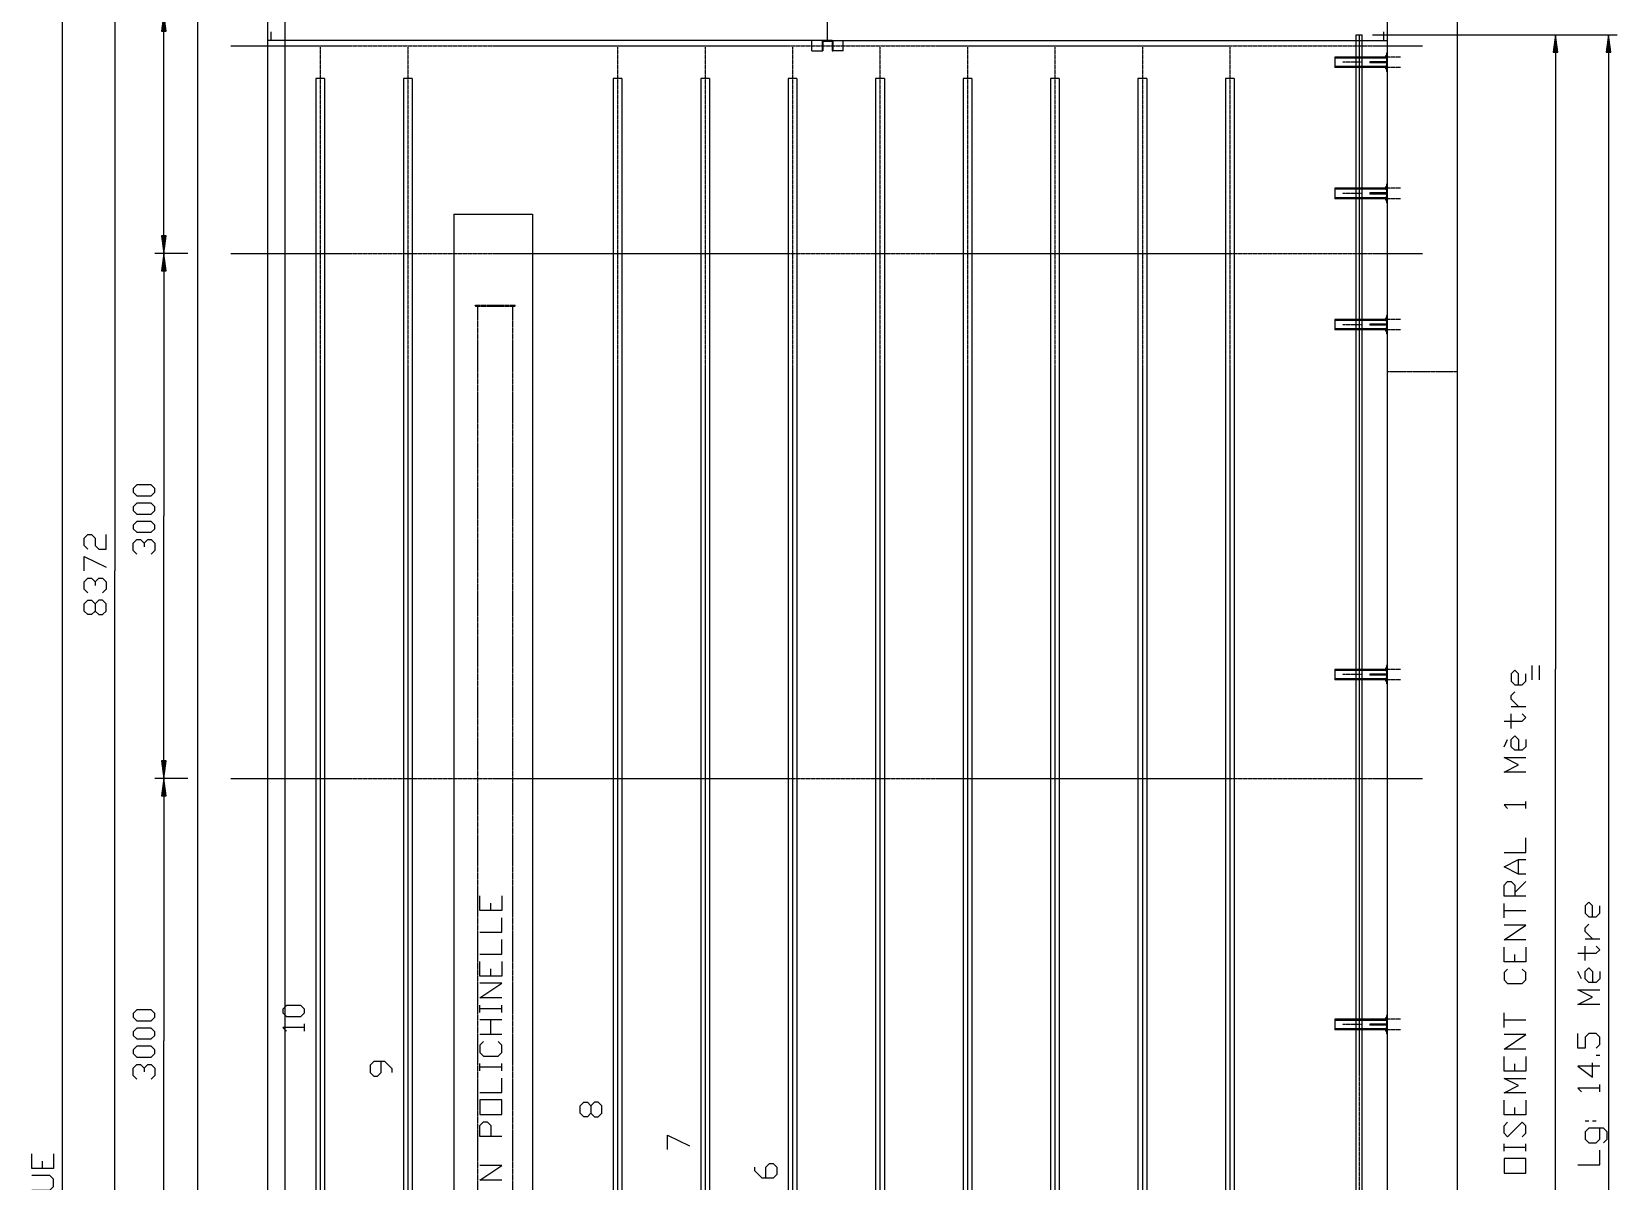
# Model space of a CAD drawing. Header units: millimetres. Extents: x 53635 to 142317, y 101101 to 147193.
# Drawn here: x 54319 to 63384, y 114424 to 120989 of the extents above; entities that cross this region are included whole.
import ezdxf

# ---------------------------------------------------------------- set-up
doc = ezdxf.new("R2010")
doc.units = ezdxf.units.MM
doc.header["$LTSCALE"] = 0.5
doc.header["$MEASUREMENT"] = 0
doc.linetypes.add('AXES2', pattern=[28.575, 19.05, -3.175, 3.175, -3.175])
doc.linetypes.add('CACHE2', pattern=[0.1875, 0.125, -0.0625])
doc.layers.get('0').update_dxf_attribs({"lineweight": 0})
for name, color, linetype, lineweight in [('-AXE', 1, 'AXES2', 0), ('-fort', 7, 'Continuous', 0), ('AXE', 1, 'AXES2', 0), ('beton', 6, 'Continuous', 0), ('betonfin', 1, 'Continuous', 0), ('CACHE', 1, 'CACHE2', 0), ('COT', 3, 'Continuous', 0), ('FORT', 7, 'Continuous', 0)]:
    doc.layers.add(name, color=color, linetype=linetype, lineweight=lineweight)
doc.styles.add('_TCW_TXTSTY_1', font='TIMES.TTF')
doc.styles.get("Standard").update_dxf_attribs({"font": 'TXT.SHX'})
doc.linetypes.add('ISOLATION', pattern='A,0.00254,-2.54,[134,ltypeshp.shx,S=2.54,R=0,X=-2.54,Y=0],-5.08,[134,ltypeshp.shx,S=2.54,R=180,X=2.54,Y=0],-2.54', length=10.16254)
doc.dimstyles.get("Standard").update_dxf_attribs({"dimscale": 10, "dimtxt": 1.5, "dimasz": 2, "dimexe": 1, "dimexo": 1, "dimgap": 1, "dimtad": 1, "dimrnd": 0.5, "dimdsep": 46, "dimtxsty": '_TCW_TXTSTY_1', "dimcen": 0.09, "dimclrd": 3, "dimclre": 3, "dimclrt": 3, "dimadec": 0, "dimazin": 0, "dimtfac": 1, "dimtdec": 3, "dimtmove": 0, "dimatfit": 0, "dimfxl": 1, "dimfrac": 2, "dimtolj": 1, "dimtzin": 0, "dimarcsym": 0})

# ---------------------------------------------------------------- blocks, each defined once
blk = doc.blocks.new('*D62')
at = {"layer": 'COT', "linetype": 'Continuous'}
for points in [[(55074, 119721.6), (55061, 119621.6), (55087, 119621.6)], [(55074, 116721.6), (55087, 116821.6), (55061, 116821.6)]]:
    blk.add_hatch(color=3, dxfattribs=at).paths.add_polyline_path(points)
at = {"linetype": 'ByBlock', "flags": 128}
for points in [[(55024, 118357), (55024, 118377.8), (55003.1, 118398.7), (54919.8, 118398.7), (54899, 118377.8), (54899, 118357), (54919.8, 118336.2), (55003.1, 118336.2), (55024, 118357)], [(55024, 118252.8), (55024, 118273.7), (55003.1, 118294.5), (54919.8, 118294.5), (54899, 118273.7), (54899, 118252.8), (54919.8, 118232), (55003.1, 118232), (55024, 118252.8)], [(55024, 118148.7), (55024, 118169.5), (55003.1, 118190.3), (54919.8, 118190.3), (54899, 118169.5), (54899, 118148.7), (54919.8, 118127.8), (55003.1, 118127.8), (55024, 118148.7)], [(54919.8, 118002.8), (54899, 118023.7), (54899, 118065.3), (54919.8, 118086.2), (54940.6, 118086.2), (54961.5, 118065.3), (54961.5, 118044.5)]]:
    blk.add_lwpolyline(points, dxfattribs=at)
at = {"linetype": 'ByBlock'}
blk.add_lwpolyline([(54961.5, 118065.3), (54982.3, 118086.2), (55003.1, 118086.2), (55024, 118065.3), (55024, 118023.7), (55003.1, 118002.8)], dxfattribs=at)
at = {"layer": 'COT', "color": 3, "linetype": 'Continuous'}
for p, q in [((55212.6, 119721.6), (55024, 119721.6)), ((55212.6, 116721.6), (55024, 116721.6))]:
    blk.add_line(p, q, dxfattribs=at)
at = {"layer": 'COT', "color": 3, "linetype": 'Continuous', "flags": 128}
for points in [[(55074, 119721.6), (55061, 119621.6), (55087, 119621.6)], [(55074, 116721.6), (55087, 116821.6), (55061, 116821.6)]]:
    blk.add_lwpolyline(points, close=True, dxfattribs=at)
for points in [[(55074, 119621.6), (55074, 119621.6), (55074, 119621.6), (55074, 118221.6)], [(55074, 116821.6), (55074, 116821.6), (55074, 116821.6), (55074, 118221.6)]]:
    blk.add_lwpolyline(points, dxfattribs=at)
blk = doc.blocks.new('*D63')
at = {"layer": 'COT', "linetype": 'Continuous'}
for points in [[(54794, 122093), (54781, 121993), (54807, 121993)], [(54794, 113721.6), (54807, 113821.6), (54781, 113821.6)]]:
    blk.add_hatch(color=3, dxfattribs=at).paths.add_polyline_path(points)
at = {"linetype": 'ByBlock', "flags": 128}
for points in [[(54639.8, 118032.3), (54619, 118053.1), (54619, 118094.8), (54639.8, 118115.6), (54660.6, 118115.6), (54681.5, 118094.8), (54681.5, 118053.1), (54702.3, 118032.3), (54744, 118032.3), (54744, 118115.6)], [(54619, 117907.3), (54619, 117990.6), (54744, 117928.1)], [(54639.8, 117782.3), (54619, 117803.1), (54619, 117844.8), (54639.8, 117865.6), (54660.6, 117865.6), (54681.5, 117844.8), (54681.5, 117824)], [(54744, 117678.1), (54744, 117719.8), (54723.1, 117740.6), (54702.3, 117740.6), (54681.5, 117719.8), (54681.5, 117678.1), (54660.6, 117657.3), (54639.8, 117657.3), (54619, 117678.1), (54619, 117719.8), (54639.8, 117740.6), (54660.6, 117740.6), (54681.5, 117719.8)]]:
    blk.add_lwpolyline(points, dxfattribs=at)
at = {"linetype": 'ByBlock'}
for points in [[(54681.5, 117844.8), (54702.3, 117865.6), (54723.1, 117865.6), (54744, 117844.8), (54744, 117803.1), (54723.1, 117782.3)], [(54681.5, 117678.1), (54702.3, 117657.3), (54723.1, 117657.3), (54744, 117678.1)]]:
    blk.add_lwpolyline(points, dxfattribs=at)
at = {"layer": 'COT', "color": 3, "linetype": 'Continuous'}
for p, q in [((54821.7, 122093), (54744, 122093)), ((55162.6, 113721.6), (54744, 113721.6))]:
    blk.add_line(p, q, dxfattribs=at)
at = {"layer": 'COT', "color": 3, "linetype": 'Continuous', "flags": 128}
for points in [[(54794, 122093), (54781, 121993), (54807, 121993)], [(54794, 113721.6), (54807, 113821.6), (54781, 113821.6)]]:
    blk.add_lwpolyline(points, close=True, dxfattribs=at)
for points in [[(54794, 121993), (54794, 121993), (54794, 121993), (54794, 117907.3)], [(54794, 113821.6), (54794, 113821.6), (54794, 113821.6), (54794, 117907.3)]]:
    blk.add_lwpolyline(points, dxfattribs=at)
blk = doc.blocks.new('*D64')
at = {"layer": 'COT', "linetype": 'Continuous'}
for points in [[(54494.2, 122093), (54481.2, 121993), (54507.2, 121993)], [(54494.2, 105350.2), (54507.2, 105450.2), (54481.2, 105450.2)]]:
    blk.add_hatch(color=3, dxfattribs=at).paths.add_polyline_path(points)
at = {"linetype": 'ByBlock', "flags": 128}
for points in [[(54444.2, 114575.8), (54444.2, 114492.4), (54319.2, 114492.4), (54319.2, 114575.8)], [(54319.2, 114367.4), (54423.4, 114367.4), (54444.2, 114388.3), (54444.2, 114429.9), (54423.4, 114450.8), (54319.2, 114450.8)], [(54444.2, 114263.3), (54444.2, 114284.1), (54402.6, 114325.8), (54340.1, 114325.8), (54319.2, 114304.9), (54319.2, 114263.3), (54340.1, 114242.4), (54423.4, 114242.4), (54444.2, 114263.3)], [(54444.2, 114159.1), (54444.2, 114200.8)], [(54444.2, 114034.1), (54319.2, 114034.1), (54319.2, 114096.6), (54340.1, 114117.4), (54360.9, 114117.4), (54381.7, 114096.6), (54381.7, 114034.1)], [(54444.2, 113909.1), (54444.2, 113992.4), (54319.2, 113992.4), (54319.2, 113909.1), (54444.2, 113909.1)], [(54444.2, 113867.4), (54444.2, 113784.1), (54319.2, 113784.1), (54319.2, 113867.4)], [(54444.2, 113659.1), (54319.2, 113659.1)], [(54444.2, 113575.8), (54319.2, 113575.8)], [(54340.1, 113284.1), (54319.2, 113304.9), (54319.2, 113346.6), (54340.1, 113367.4), (54360.9, 113367.4), (54381.7, 113346.6), (54381.7, 113304.9), (54402.6, 113284.1), (54444.2, 113284.1), (54444.2, 113367.4)], [(54444.2, 113221.6), (54319.2, 113221.6), (54402.6, 113159.1), (54402.6, 113242.4)], [(54319.2, 113034.1), (54319.2, 113117.4), (54444.2, 113054.9)], [(54381.7, 112909.1), (54381.7, 112971.6), (54402.6, 112992.4), (54423.4, 112992.4), (54444.2, 112971.6), (54444.2, 112929.9), (54423.4, 112909.1), (54360.9, 112909.1), (54319.2, 112950.8), (54319.2, 112971.6)], [(54444.2, 112825.8), (54444.2, 112867.4)]]:
    blk.add_lwpolyline(points, dxfattribs=at)
at = {"linetype": 'ByBlock'}
for points in [[(54381.7, 114492.4), (54381.7, 114534.1)], [(54402.6, 114284.1), (54444.2, 114325.8)], [(54319.2, 114159.1), (54319.2, 114200.8)], [(54444.2, 114179.9), (54319.2, 114179.9)], [(54381.7, 114054.9), (54444.2, 114117.4)], [(54381.7, 113784.1), (54381.7, 113825.8)], [(54444.2, 113742.4), (54319.2, 113742.4)], [(54381.7, 113659.1), (54381.7, 113742.4)], [(54319.2, 113534.1), (54319.2, 113617.4)], [(54444.2, 112846.6), (54319.2, 112846.6), (54340.1, 112825.8)]]:
    blk.add_lwpolyline(points, dxfattribs=at)
at = {"layer": 'COT', "color": 3, "linetype": 'Continuous'}
for p, q in [((54839.1, 122093), (54444.2, 122093)), ((54886, 105350.2), (54444.2, 105350.2))]:
    blk.add_line(p, q, dxfattribs=at)
at = {"layer": 'COT', "color": 3, "linetype": 'Continuous', "flags": 128}
for points in [[(54494.2, 122093), (54481.2, 121993), (54507.2, 121993)], [(54494.2, 105350.2), (54507.2, 105450.2), (54481.2, 105450.2)]]:
    blk.add_lwpolyline(points, close=True, dxfattribs=at)
for points in [[(54494.2, 121993), (54494.2, 121993), (54494.2, 121993), (54494.2, 105450.2)], [(54494.2, 105450.2), (54494.2, 105450.2), (54494.2, 105450.2), (54494.2, 105450.2)]]:
    blk.add_lwpolyline(points, dxfattribs=at)
blk = doc.blocks.new('*D67')
at = {"layer": 'COT', "linetype": 'Continuous'}
for points in [[(55074, 116721.6), (55061, 116621.6), (55087, 116621.6)], [(55074, 113721.6), (55087, 113821.6), (55061, 113821.6)]]:
    blk.add_hatch(color=3, dxfattribs=at).paths.add_polyline_path(points)
at = {"linetype": 'ByBlock', "flags": 128}
for points in [[(55024, 115357), (55024, 115377.8), (55003.1, 115398.7), (54919.8, 115398.7), (54899, 115377.8), (54899, 115357), (54919.8, 115336.2), (55003.1, 115336.2), (55024, 115357)], [(55024, 115252.8), (55024, 115273.7), (55003.1, 115294.5), (54919.8, 115294.5), (54899, 115273.7), (54899, 115252.8), (54919.8, 115232), (55003.1, 115232), (55024, 115252.8)], [(55024, 115148.7), (55024, 115169.5), (55003.1, 115190.3), (54919.8, 115190.3), (54899, 115169.5), (54899, 115148.7), (54919.8, 115127.8), (55003.1, 115127.8), (55024, 115148.7)], [(54919.8, 115002.8), (54899, 115023.7), (54899, 115065.3), (54919.8, 115086.2), (54940.6, 115086.2), (54961.5, 115065.3), (54961.5, 115044.5)]]:
    blk.add_lwpolyline(points, dxfattribs=at)
at = {"linetype": 'ByBlock'}
blk.add_lwpolyline([(54961.5, 115065.3), (54982.3, 115086.2), (55003.1, 115086.2), (55024, 115065.3), (55024, 115023.7), (55003.1, 115002.8)], dxfattribs=at)
at = {"layer": 'COT', "color": 3, "linetype": 'Continuous'}
for p, q in [((55212.6, 116721.6), (55024, 116721.6)), ((55212.6, 113721.6), (55024, 113721.6))]:
    blk.add_line(p, q, dxfattribs=at)
at = {"layer": 'COT', "color": 3, "linetype": 'Continuous', "flags": 128}
for points in [[(55074, 116721.6), (55061, 116621.6), (55087, 116621.6)], [(55074, 113721.6), (55087, 113821.6), (55061, 113821.6)]]:
    blk.add_lwpolyline(points, close=True, dxfattribs=at)
for points in [[(55074, 116621.6), (55074, 116621.6), (55074, 116621.6), (55074, 115221.6)], [(55074, 113821.6), (55074, 113821.6), (55074, 113821.6), (55074, 115221.6)]]:
    blk.add_lwpolyline(points, dxfattribs=at)
blk = doc.blocks.new('*D69')
at = {"layer": 'COT', "linetype": 'Continuous'}
for points in [[(55074, 121093), (55061, 120993), (55087, 120993)], [(55074, 119721.6), (55087, 119821.6), (55061, 119821.6)]]:
    blk.add_hatch(color=3, dxfattribs=at).paths.add_polyline_path(points)
at = {"linetype": 'ByBlock', "flags": 128}
for points in [[(55024, 122976.4), (54899, 122976.4), (54899, 123038.9), (54919.8, 123059.7), (54940.6, 123059.7), (54961.5, 123038.9), (54961.5, 122976.4)], [(55024, 122934.7), (55024, 122851.4), (54899, 122851.4), (54899, 122934.7)], [(55024, 122726.4), (54899, 122726.4), (54982.3, 122768), (54899, 122809.7), (55024, 122809.7)], [(55024, 122601.4), (54899, 122601.4), (54899, 122663.9), (54919.8, 122684.7), (54940.6, 122684.7), (54961.5, 122663.9), (54961.5, 122601.4)], [(55024, 122518), (55024, 122559.7)], [(55024, 122393), (54899, 122393), (54899, 122476.4)], [(55024, 122268), (54899, 122268), (55024, 122351.4), (54899, 122351.4)], [(55024, 122143), (55024, 122226.4), (54899, 122226.4), (54899, 122143), (55024, 122143)], [(54919.8, 122101.4), (54899, 122080.5), (54899, 122038.9), (54919.8, 122018), (55003.1, 122018), (55024, 122038.9), (55024, 122080.5), (55003.1, 122101.4)], [(55024, 121768), (54982.3, 121768), (54899, 121809.7), (54982.3, 121851.4), (55024, 121851.4)], [(55024, 121559.7), (55024, 121580.5), (55003.1, 121601.4), (54919.8, 121601.4), (54899, 121580.5), (54899, 121559.7), (54919.8, 121538.9), (55003.1, 121538.9), (55024, 121559.7)], [(54899, 121413.9), (54899, 121497.2), (55024, 121434.7)], [(54919.8, 121288.9), (54899, 121309.7), (54899, 121351.4), (54919.8, 121372.2), (54940.6, 121372.2), (54961.5, 121351.4), (54961.5, 121330.5)], [(55024, 121205.5), (55024, 121247.2)]]:
    blk.add_lwpolyline(points, dxfattribs=at)
at = {"linetype": 'ByBlock'}
for points in [[(54961.5, 122997.2), (55024, 123059.7)], [(54961.5, 122851.4), (54961.5, 122893)], [(54961.5, 122622.2), (55024, 122684.7)], [(54899, 122518), (54899, 122559.7)], [(55024, 122538.9), (54899, 122538.9)], [(54961.5, 122393), (54961.5, 122434.7)], [(54982.3, 121768), (54982.3, 121851.4)], [(54961.5, 121351.4), (54982.3, 121372.2), (55003.1, 121372.2), (55024, 121351.4), (55024, 121309.7), (55003.1, 121288.9)], [(55024, 121226.4), (54899, 121226.4), (54919.8, 121205.5)]]:
    blk.add_lwpolyline(points, dxfattribs=at)
at = {"layer": 'COT', "color": 3, "linetype": 'Continuous'}
for p, q in [((55162.6, 121093), (55024, 121093)), ((55162.6, 119721.6), (55024, 119721.6))]:
    blk.add_line(p, q, dxfattribs=at)
at = {"layer": 'COT', "color": 3, "linetype": 'Continuous', "flags": 128}
for points in [[(55074, 123101.4), (55074, 121205.5), (55074, 121093), (55074, 121043)], [(55074, 119821.6), (55074, 120993), (55074, 120993), (55074, 121043)]]:
    blk.add_lwpolyline(points, dxfattribs=at)
for points in [[(55074, 121093), (55061, 120993), (55087, 120993)], [(55074, 119721.6), (55087, 119821.6), (55061, 119821.6)]]:
    blk.add_lwpolyline(points, close=True, dxfattribs=at)
blk = doc.blocks.new('*D71')
at = {"layer": 'COT', "linetype": 'Continuous', "ltscale": 2}
for points in [[(63334.3, 120971.6), (63321.3, 120871.6), (63347.3, 120871.6)], [(63334.3, 106471.6), (63347.3, 106571.6), (63321.3, 106571.6)]]:
    blk.add_hatch(color=3, dxfattribs=at).paths.add_polyline_path(points)
at = {"linetype": 'ByBlock', "flags": 128}
for points in [[(63242.6, 115929.9), (63242.6, 115992.4), (63221.8, 116013.2), (63200.9, 115992.4), (63200.9, 115950.7), (63221.8, 115929.9), (63263.4, 115929.9), (63284.3, 115950.7), (63284.3, 115992.4)], [(63159.3, 115721.6), (63263.4, 115721.6), (63284.3, 115742.4), (63263.4, 115763.2)], [(63200.9, 115804.9), (63284.3, 115804.9)], [(63284.3, 115617.4), (63284.3, 115575.7), (63263.4, 115554.9), (63221.8, 115554.9), (63200.9, 115575.7), (63200.9, 115617.4), (63221.8, 115638.2), (63242.6, 115617.4), (63242.6, 115554.9)], [(63284.3, 115429.9), (63159.3, 115429.9), (63242.6, 115471.6), (63159.3, 115513.2), (63284.3, 115513.2)], [(63263.4, 115179.9), (63284.3, 115200.7), (63284.3, 115242.4), (63263.4, 115263.2), (63221.8, 115263.2), (63200.9, 115242.4), (63200.9, 115179.9), (63159.3, 115179.9), (63159.3, 115263.2)], [(63284.3, 115138.2), (63263.4, 115138.2)], [(63284.3, 115075.7), (63159.3, 115075.7), (63242.6, 115013.2), (63242.6, 115096.6)], [(63284.3, 114929.9), (63284.3, 114971.6)], [(63263.4, 114763.2), (63242.6, 114763.2)], [(63305.1, 114638.2), (63325.9, 114659.1), (63325.9, 114700.7), (63305.1, 114721.6), (63221.8, 114721.6), (63200.9, 114700.7), (63200.9, 114659.1), (63221.8, 114638.2), (63263.4, 114638.2), (63284.3, 114659.1), (63284.3, 114721.6)], [(63159.3, 114513.2), (63284.3, 114513.2), (63284.3, 114596.6)], [(63200.9, 114304.9), (63159.3, 114325.7)], [(63263.4, 114179.9), (63284.3, 114200.7), (63284.3, 114242.4), (63263.4, 114263.2), (63221.8, 114263.2), (63200.9, 114242.4), (63200.9, 114179.9), (63159.3, 114179.9), (63159.3, 114263.2)], [(63284.3, 114075.7), (63284.3, 114096.6), (63242.6, 114138.2), (63180.1, 114138.2), (63159.3, 114117.4), (63159.3, 114075.7), (63180.1, 114054.9), (63200.9, 114054.9), (63221.8, 114075.7), (63221.8, 114138.2)], [(63284.3, 113804.9), (63159.3, 113804.9), (63159.3, 113888.2)], [(63284.3, 113679.9), (63159.3, 113679.9), (63159.3, 113742.4), (63180.1, 113763.2), (63200.9, 113763.2), (63221.8, 113742.4), (63221.8, 113679.9)], [(63284.3, 113554.9), (63159.3, 113554.9), (63242.6, 113596.6), (63159.3, 113638.2), (63284.3, 113638.2)], [(63159.3, 113429.9), (63263.4, 113429.9), (63284.3, 113450.7), (63284.3, 113492.4), (63263.4, 113513.2), (63159.3, 113513.2)], [(63284.3, 113304.9), (63159.3, 113304.9), (63159.3, 113367.4), (63180.1, 113388.2), (63200.9, 113388.2), (63221.8, 113367.4), (63221.8, 113304.9)], [(63284.3, 113221.6), (63159.3, 113221.6)], [(63200.9, 113096.6), (63159.3, 113117.4)], [(63284.3, 112929.9), (63284.3, 112846.6), (63159.3, 112846.6), (63159.3, 112929.9)], [(63284.3, 112721.6), (63159.3, 112721.6), (63159.3, 112784.1), (63180.1, 112804.9), (63200.9, 112804.9), (63221.8, 112784.1), (63221.8, 112721.6)], [(63159.3, 112596.6), (63221.8, 112638.2), (63284.3, 112638.2)], [(63284.3, 112513.2), (63159.3, 112513.2)], [(63284.3, 112304.9), (63284.3, 112221.6), (63159.3, 112221.6), (63159.3, 112304.9)], [(63180.1, 112179.9), (63159.3, 112159.1), (63159.3, 112117.4), (63180.1, 112096.6), (63263.4, 112096.6), (63284.3, 112117.4), (63284.3, 112159.1), (63263.4, 112179.9)], [(63284.3, 111971.6), (63159.3, 111971.6), (63284.3, 112054.9), (63159.3, 112054.9)], [(63284.3, 111929.9), (63284.3, 111846.6), (63159.3, 111846.6), (63159.3, 111929.9)], [(63284.3, 111763.2), (63284.3, 111804.9)], [(63284.3, 111679.9), (63159.3, 111679.9)], [(63284.3, 111513.2), (63242.6, 111513.2), (63159.3, 111554.9), (63242.6, 111596.6), (63284.3, 111596.6)], [(63284.3, 111388.2), (63159.3, 111388.2), (63159.3, 111450.7), (63180.1, 111471.6), (63200.9, 111471.6), (63221.8, 111450.7), (63221.8, 111388.2)]]:
    blk.add_lwpolyline(points, dxfattribs=at)
at = {"linetype": 'ByBlock'}
for points in [[(63242.6, 115804.9), (63200.9, 115846.6), (63200.9, 115867.4), (63221.8, 115888.2)], [(63200.9, 115679.9), (63200.9, 115763.2)], [(63180.1, 115575.7), (63159.3, 115617.4)], [(63284.3, 114950.7), (63159.3, 114950.7), (63180.1, 114929.9)], [(63221.8, 114763.2), (63200.9, 114763.2)], [(63200.9, 114325.7), (63159.3, 114346.6)], [(63221.8, 113804.9), (63221.8, 113846.6)], [(63221.8, 113325.7), (63284.3, 113388.2)], [(63159.3, 113179.9), (63159.3, 113263.2)], [(63200.9, 113117.4), (63159.3, 113138.2)], [(63221.8, 112846.6), (63221.8, 112888.2)], [(63221.8, 112638.2), (63159.3, 112679.9)], [(63159.3, 112471.6), (63159.3, 112554.9)], [(63221.8, 112221.6), (63221.8, 112263.2)], [(63221.8, 111846.6), (63221.8, 111888.2)], [(63159.3, 111763.2), (63159.3, 111804.9)], [(63284.3, 111784.1), (63159.3, 111784.1)], [(63159.3, 111638.2), (63159.3, 111721.6)], [(63242.6, 111513.2), (63242.6, 111596.6)]]:
    blk.add_lwpolyline(points, dxfattribs=at)
at = {"layer": 'COT', "color": 3, "linetype": 'Continuous', "ltscale": 2}
for p, q in [((61984.9, 120971.6), (63384.3, 120971.6)), ((61903.9, 106471.6), (63384.3, 106471.6))]:
    blk.add_line(p, q, dxfattribs=at)
at = {"layer": 'COT', "color": 3, "linetype": 'Continuous', "ltscale": 2, "flags": 128}
for points in [[(63334.3, 120971.6), (63321.3, 120871.6), (63347.3, 120871.6)], [(63334.3, 106471.6), (63347.3, 106571.6), (63321.3, 106571.6)]]:
    blk.add_lwpolyline(points, close=True, dxfattribs=at)
for points in [[(63334.3, 120871.6), (63334.3, 120871.6), (63334.3, 120871.6), (63334.3, 113721.6)], [(63334.3, 106571.6), (63334.3, 106571.6), (63334.3, 106571.6), (63334.3, 113721.6)]]:
    blk.add_lwpolyline(points, dxfattribs=at)
blk = doc.blocks.new('*D73')
at = {"layer": 'COT', "linetype": 'Continuous', "ltscale": 2}
for points in [[(63030.5, 120971.6), (63017.5, 120871.6), (63043.5, 120871.6)], [(63030.5, 113721.6), (63043.5, 113821.6), (63017.5, 113821.6)]]:
    blk.add_hatch(color=3, dxfattribs=at).paths.add_polyline_path(points)
at = {"linetype": 'ByBlock', "flags": 128}
blk.add_lwpolyline([(62897.2, 117284.1), (62897.2, 117367.4)], dxfattribs=at)
at = {"linetype": 'ByBlock'}
blk.add_lwpolyline([(62938.8, 117284.1), (62938.8, 117367.4)], dxfattribs=at)
at = {"layer": 'COT', "color": 3, "linetype": 'Continuous', "ltscale": 2}
for p, q in [((62949.2, 120971.6), (63080.5, 120971.6)), ((62923.5, 113721.6), (63080.5, 113721.6))]:
    blk.add_line(p, q, dxfattribs=at)
at = {"layer": 'COT', "color": 3, "linetype": 'Continuous', "ltscale": 2, "flags": 128}
for points in [[(63030.5, 120971.6), (63017.5, 120871.6), (63043.5, 120871.6)], [(63030.5, 113721.6), (63043.5, 113821.6), (63017.5, 113821.6)]]:
    blk.add_lwpolyline(points, close=True, dxfattribs=at)
for points in [[(63030.5, 120871.6), (63030.5, 120871.6), (63030.5, 120871.6), (63030.5, 117346.6)], [(63030.5, 113821.6), (63030.5, 113821.6), (63030.5, 113821.6), (63030.5, 117346.6)]]:
    blk.add_lwpolyline(points, dxfattribs=at)

msp = doc.modelspace()

# ---------------------------------------------------------------- linework, layer by layer
at = {"layer": '-AXE'}
msp.add_line((55457.6, 120909.08), (62271.41, 120909.08), dxfattribs=at)
at = {"layer": '-fort'}
for p, q in [((58869, 120939.08), (58869, 122119.08)), ((58869, 120939.08), (58869, 122119.08)), ((58869, 120939.08), (55669, 120939.08)), ((55689, 120939.08), (55689, 120989.08)), ((58779, 120879.08), (58779, 120939.08)), ((58839, 120935.08), (58839, 120879.08)), ((58839, 120935.08), (58839, 120879.08)), ((58843, 120939.08), (58895, 120939.08)), ((58895, 120939.08), (58843, 120939.08)), ((58843, 120935.08), (58895, 120935.08)), ((58843, 120935.08), (58843, 120879.08)), ((58843, 120935.08), (58843, 120879.08)), ((58895, 120935.08), (58843, 120935.08)), ((58869, 120939.08), (62069, 120939.08)), ((58895, 120935.08), (58895, 120879.08)), ((58895, 120935.08), (58895, 120879.08)), ((58899, 120935.08), (58899, 120879.08)), ((58899, 120935.08), (58899, 120879.08)), ((58959, 120879.08), (58959, 120939.08)), ((62049, 120939.08), (62049, 120989.08)), ((58779, 120879.08), (58839, 120879.08)), ((58839, 120879.08), (58843, 120879.08)), ((58843, 120879.08), (58839, 120879.08)), ((58895, 120879.08), (58899, 120879.08)), ((58899, 120879.08), (58895, 120879.08)), ((58959, 120879.08), (58899, 120879.08))]:
    msp.add_line(p, q, dxfattribs=at)
for centre, start, end in [((58843, 120935.08), 90, 180), ((58843, 120935.08), 90, 180), ((58895, 120935.08), 0, 90), ((58895, 120935.08), 0, 90)]:
    msp.add_arc(centre, 4, start, end, dxfattribs=at)
at = {"color": 1, "linetype": 'ISOLATION', "ltscale": 0.4}
msp.add_line((61909.01, 120971.58), (61909.01, 119691.51), dxfattribs=at)
at = {"linetype": 'ByBlock', "flags": 128}
for points in [[(62819.97, 117256.91), (62819.97, 117319.41), (62799.14, 117340.24), (62778.31, 117319.41), (62778.31, 117277.74), (62799.14, 117256.91), (62840.81, 117256.91), (62861.64, 117277.74), (62861.64, 117319.41)], [(62778.31, 117131.91), (62861.64, 117131.91)], [(62736.64, 117048.58), (62840.81, 117048.58), (62861.64, 117069.41), (62840.81, 117090.24)], [(62861.64, 116944.41), (62861.64, 116902.74), (62840.81, 116881.91), (62799.14, 116881.91), (62778.31, 116902.74), (62778.31, 116944.41), (62799.14, 116965.24), (62819.97, 116944.41), (62819.97, 116881.91)], [(62861.64, 116756.91), (62736.64, 116756.91), (62819.97, 116798.58), (62736.64, 116840.24), (62861.64, 116840.24)], [(62861.64, 116548.58), (62861.64, 116590.24)], [(62736.64, 116298.58), (62861.64, 116298.58), (62861.64, 116381.91)], [(62861.64, 116173.58), (62819.97, 116173.58), (62736.64, 116215.24), (62819.97, 116256.91), (62861.64, 116256.91)], [(62861.64, 116048.58), (62736.64, 116048.58), (62736.64, 116111.08), (62757.47, 116131.91), (62778.31, 116131.91), (62799.14, 116111.08), (62799.14, 116048.58)], [(57006.62, 116050.24), (57006.62, 115966.9), (56881.62, 115966.9), (56881.62, 116050.24)], [(62861.64, 115965.24), (62736.64, 115965.24)], [(56881.62, 115841.9), (57006.62, 115841.9), (57006.62, 115925.24)], [(62861.64, 115798.58), (62736.64, 115798.58), (62861.64, 115881.91), (62736.64, 115881.91)], [(56881.62, 115716.9), (57006.62, 115716.9), (57006.62, 115800.24)], [(57006.62, 115675.24), (57006.62, 115591.9), (56881.62, 115591.9), (56881.62, 115675.24)], [(62861.64, 115756.91), (62861.64, 115673.58), (62736.64, 115673.58), (62736.64, 115756.91)], [(62757.47, 115631.91), (62736.64, 115611.08), (62736.64, 115569.41), (62757.47, 115548.58), (62840.81, 115548.58), (62861.64, 115569.41), (62861.64, 115611.08), (62840.81, 115631.91)], [(57006.62, 115466.9), (56881.62, 115466.9), (57006.62, 115550.24), (56881.62, 115550.24)], [(55879.27, 115381.64), (55879.27, 115402.47), (55858.44, 115423.3), (55775.1, 115423.3), (55754.27, 115402.47), (55754.27, 115381.64), (55775.1, 115360.8), (55858.44, 115360.8), (55879.27, 115381.64)], [(57006.62, 115383.57), (57006.62, 115425.24)], [(55879.27, 115277.47), (55879.27, 115319.14)], [(62861.64, 115340.24), (62736.64, 115340.24)], [(57006.62, 115258.57), (56881.62, 115258.57)], [(56902.45, 115216.9), (56881.62, 115196.07), (56881.62, 115154.4), (56902.45, 115133.57), (56985.79, 115133.57), (57006.62, 115154.4), (57006.62, 115196.07), (56985.79, 115216.9)], [(62861.64, 115173.58), (62736.64, 115173.58), (62861.64, 115256.91), (62736.64, 115256.91)], [(62861.64, 115131.91), (62861.64, 115048.58), (62736.64, 115048.58), (62736.64, 115131.91)], [(56379.27, 115041.23), (56379.27, 115062.06), (56337.6, 115103.73), (56275.1, 115103.73), (56254.27, 115082.9), (56254.27, 115041.23), (56275.1, 115020.4), (56295.94, 115020.4), (56316.77, 115041.23), (56316.77, 115103.73)], [(57006.62, 115050.24), (57006.62, 115091.9)], [(56881.62, 114925.24), (57006.62, 114925.24), (57006.62, 115008.57)], [(62861.64, 114923.58), (62736.64, 114923.58), (62819.97, 114965.24), (62736.64, 115006.91), (62861.64, 115006.91)], [(57006.62, 114800.24), (57006.62, 114883.57), (56881.62, 114883.57), (56881.62, 114800.24), (57006.62, 114800.24)], [(57579.27, 114807.53), (57579.27, 114849.19), (57558.44, 114870.03), (57537.6, 114870.03), (57516.77, 114849.19), (57516.77, 114807.53), (57495.94, 114786.69), (57475.1, 114786.69), (57454.27, 114807.53), (57454.27, 114849.19), (57475.1, 114870.03), (57495.94, 114870.03), (57516.77, 114849.19)], [(62861.64, 114881.91), (62861.64, 114798.58), (62736.64, 114798.58), (62736.64, 114881.91)], [(57006.62, 114675.24), (56881.62, 114675.24), (56881.62, 114737.74), (56902.45, 114758.57), (56923.29, 114758.57), (56944.12, 114737.74), (56944.12, 114675.24)], [(57954.27, 114599.73), (57954.27, 114683.06), (58079.27, 114620.56)], [(62840.81, 114673.58), (62861.64, 114694.41), (62861.64, 114736.08), (62840.81, 114756.91), (62757.47, 114673.58), (62736.64, 114694.41), (62736.64, 114736.08), (62757.47, 114756.91)], [(62861.64, 114590.24), (62861.64, 114631.91)], [(57006.62, 114425.24), (56881.62, 114425.24), (57006.62, 114508.57), (56881.62, 114508.57)], [(58516.77, 114436.14), (58516.77, 114498.64), (58537.6, 114519.47), (58558.44, 114519.47), (58579.27, 114498.64), (58579.27, 114456.97), (58558.44, 114436.14), (58495.94, 114436.14), (58454.27, 114477.8), (58454.27, 114498.64)], [(62861.64, 114465.24), (62861.64, 114548.58), (62736.64, 114548.58), (62736.64, 114465.24), (62861.64, 114465.24)]]:
    msp.add_lwpolyline(points, dxfattribs=at)
at = {"linetype": 'ByBlock'}
for points in [[(62819.97, 117131.91), (62778.31, 117173.58), (62778.31, 117194.41), (62799.14, 117215.24)], [(62778.31, 117006.91), (62778.31, 117090.24)], [(62736.64, 116902.74), (62757.47, 116944.41)], [(62861.64, 116569.41), (62736.64, 116569.41), (62757.47, 116548.58)], [(62819.97, 116173.58), (62819.97, 116256.91)], [(62799.14, 116069.41), (62861.64, 116131.91)], [(56944.12, 115966.9), (56944.12, 116008.57)], [(62736.64, 115923.58), (62736.64, 116006.91)], [(62799.14, 115673.58), (62799.14, 115715.24)], [(56944.12, 115591.9), (56944.12, 115633.57)], [(56881.62, 115383.57), (56881.62, 115425.24)], [(57006.62, 115404.4), (56881.62, 115404.4)], [(57006.62, 115341.9), (56881.62, 115341.9)], [(56944.12, 115258.57), (56944.12, 115341.9)], [(62736.64, 115298.58), (62736.64, 115381.91)], [(55879.27, 115298.3), (55754.27, 115298.3), (55775.1, 115277.47)], [(56881.62, 115050.24), (56881.62, 115091.9)], [(57006.62, 115071.07), (56881.62, 115071.07)], [(62799.14, 115048.58), (62799.14, 115090.24)], [(57516.77, 114807.53), (57537.6, 114786.69), (57558.44, 114786.69), (57579.27, 114807.53)], [(62799.14, 114798.58), (62799.14, 114840.24)], [(62736.64, 114590.24), (62736.64, 114631.91)], [(62861.64, 114611.08), (62736.64, 114611.08)]]:
    msp.add_lwpolyline(points, dxfattribs=at)
at = {"layer": 'AXE', "color": 1, "linetype": 'AXES2'}
for p, q in [((61909, 120958.63), (61909.01, 113162.1)), ((62144.4, 120844.49), (62057.57, 120844.49)), ((61927.91, 120814.49), (61812.67, 120814.49)), ((62144.4, 120784.49), (62057.57, 120784.49)), ((61927.91, 120064.49), (61812.67, 120064.49)), ((62144.4, 120094.49), (62057.57, 120094.49)), ((62144.4, 120034.49), (62057.57, 120034.49)), ((61927.91, 119314.49), (61812.67, 119314.49)), ((62144.4, 119344.49), (62057.57, 119344.49)), ((62144.4, 119284.49), (62057.57, 119284.49)), ((61927.91, 117314.49), (61812.67, 117314.49)), ((62144.4, 117344.49), (62057.57, 117344.49)), ((62144.4, 117284.49), (62057.57, 117284.49)), ((61927.91, 115314.49), (61812.67, 115314.49)), ((62144.4, 115344.49), (62057.57, 115344.49)), ((62144.4, 115284.49), (62057.57, 115284.49))]:
    msp.add_line(p, q, dxfattribs=at)
at = {"layer": 'AXE'}
for p, q in [((55969, 120901.25), (55969, 106644.35)), ((56469, 120901.25), (56469, 106644.35)), ((57669, 120901.25), (57669, 106644.35)), ((58169, 120901.25), (58169, 106644.35)), ((58669, 120901.25), (58669, 106644.35)), ((59169, 120901.25), (59169, 106644.35)), ((59669, 120901.25), (59669, 106644.35)), ((60169, 120901.25), (60169, 106644.35)), ((60669, 120901.25), (60669, 106644.35)), ((61169, 120901.25), (61169, 106644.35)), ((55457.6, 119721.59), (62271.41, 119721.59)), ((55457.6, 116721.59), (62271.41, 116721.59))]:
    msp.add_line(p, q, dxfattribs=at)
at = {"layer": 'beton'}
for p, q in [((55269, 105348.4), (55269, 122443.02)), ((62469, 122443.02), (62469, 105050.15)), ((55669, 105350.15), (55669, 122093.02)), ((62069, 122093.02), (62069, 105350.15))]:
    msp.add_line(p, q, dxfattribs=at)
at = {"layer": 'betonfin'}
msp.add_line((55769, 105350.15), (55769, 122093.02), dxfattribs=at)
at = {"layer": 'CACHE'}
for p, q in [((56854, 119427.09), (57084, 119427.09)), ((56854, 119421.09), (56854, 119427.09)), ((56854, 119421.09), (57084, 119421.09)), ((56869, 108022.09), (56869, 119421.09)), ((57069, 108022.09), (57069, 119421.09)), ((57084, 119421.09), (57084, 119427.09)), ((62469, 119046.02), (62069, 119046.02))]:
    msp.add_line(p, q, dxfattribs=at)
at = {"layer": 'FORT'}
for p, q in [((61891.51, 113221.59), (61891.51, 120971.58)), ((61891.51, 120971.58), (61926.51, 120971.58)), ((61926.51, 113221.59), (61926.51, 120971.58)), ((61769, 120844.49), (61769, 120784.49)), ((62065, 120844.49), (61769, 120844.49)), ((62065, 120838.49), (61769, 120838.49)), ((62065, 120866.99), (62065, 120761.99)), ((62069, 120866.99), (62065, 120866.99)), ((62065, 120790.49), (61769, 120790.49)), ((62065, 120784.49), (61769, 120784.49)), ((62065, 120817.49), (61969, 120817.49)), ((61969, 120817.49), (61969, 120811.49)), ((62065, 120811.49), (61969, 120811.49)), ((62069, 120761.99), (62065, 120761.99)), ((55944, 120721.59), (55944, 106721.59)), ((55994, 120721.59), (55944, 120721.59)), ((55994, 120721.59), (55994, 106721.59)), ((56444, 120721.59), (56444, 106721.59)), ((56494, 120721.59), (56444, 120721.59)), ((56494, 120721.59), (56494, 106721.59)), ((57644, 120721.59), (57644, 106721.59)), ((57694, 120721.59), (57644, 120721.59)), ((57694, 120721.59), (57694, 106721.59)), ((58144, 120721.59), (58144, 106721.59)), ((58194, 120721.59), (58144, 120721.59)), ((58194, 120721.59), (58194, 106721.59)), ((58644, 120721.59), (58644, 106721.59)), ((58694, 120721.59), (58644, 120721.59)), ((58694, 120721.59), (58694, 106721.59)), ((59144, 120721.59), (59144, 106721.59)), ((59194, 120721.59), (59144, 120721.59)), ((59194, 120721.59), (59194, 106721.59)), ((59644, 120721.59), (59644, 106721.59)), ((59694, 120721.59), (59644, 120721.59)), ((59694, 120721.59), (59694, 106721.59)), ((60144, 120721.59), (60144, 106721.59)), ((60194, 120721.59), (60144, 120721.59)), ((60194, 120721.59), (60194, 106721.59)), ((60694, 120721.59), (60644, 120721.59)), ((60644, 120721.59), (60644, 106721.59)), ((60694, 120721.59), (60694, 106721.59)), ((61144, 120721.59), (61144, 106721.59)), ((61194, 120721.59), (61144, 120721.59)), ((61194, 120721.59), (61194, 106721.59)), ((62069, 120116.99), (62065, 120116.99)), ((62065, 120116.99), (62065, 120011.99)), ((62065, 120094.49), (61769, 120094.49)), ((61769, 120094.49), (61769, 120034.49)), ((62065, 120088.49), (61769, 120088.49)), ((62065, 120040.49), (61769, 120040.49)), ((62065, 120034.49), (61769, 120034.49)), ((61969, 120067.49), (61969, 120061.49)), ((62065, 120067.49), (61969, 120067.49)), ((62065, 120061.49), (61969, 120061.49)), ((56732, 119946.59), (57182, 119946.59)), ((56732, 119946.59), (56732, 107496.59)), ((57182, 119946.59), (57182, 107496.59)), ((62069, 120011.99), (62065, 120011.99)), ((61769, 119344.49), (61769, 119284.49)), ((62065, 119344.49), (61769, 119344.49)), ((62065, 119338.49), (61769, 119338.49)), ((62065, 119317.49), (61969, 119317.49)), ((61969, 119317.49), (61969, 119311.49)), ((62065, 119311.49), (61969, 119311.49)), ((62065, 119366.99), (62065, 119261.99)), ((62069, 119366.99), (62065, 119366.99)), ((62065, 119290.49), (61769, 119290.49)), ((62065, 119284.49), (61769, 119284.49)), ((62069, 119261.99), (62065, 119261.99)), ((62065, 117344.49), (61769, 117344.49)), ((61769, 117344.49), (61769, 117284.49)), ((62065, 117338.49), (61769, 117338.49)), ((61969, 117317.49), (61969, 117311.49)), ((62065, 117317.49), (61969, 117317.49)), ((62065, 117311.49), (61969, 117311.49)), ((62069, 117366.99), (62065, 117366.99)), ((62065, 117366.99), (62065, 117261.99)), ((62065, 117290.49), (61769, 117290.49)), ((62065, 117284.49), (61769, 117284.49)), ((62069, 117261.99), (62065, 117261.99)), ((61769, 115344.49), (61769, 115284.49)), ((62065, 115344.49), (61769, 115344.49)), ((62065, 115338.49), (61769, 115338.49)), ((62065, 115317.49), (61969, 115317.49)), ((61969, 115317.49), (61969, 115311.49)), ((62065, 115311.49), (61969, 115311.49)), ((62065, 115366.99), (62065, 115261.99)), ((62069, 115366.99), (62065, 115366.99)), ((62065, 115290.49), (61769, 115290.49)), ((62065, 115284.49), (61769, 115284.49)), ((62069, 115261.99), (62065, 115261.99))]:
    msp.add_line(p, q, dxfattribs=at)
at = {"layer": 'FORT', "color": 0, "linetype": 'ByBlock'}
for p, q in [((62059.5, 120850.12), (62059.5, 120838.86)), ((62064.4, 120852), (62059.94, 120852)), ((62064.4, 120848.24), (62059.94, 120848.24)), ((62064.4, 120840.74), (62059.94, 120840.74)), ((62064.4, 120836.98), (62059.94, 120836.98)), ((62064.4, 120852), (62064.4, 120836.98)), ((62065, 120850.19), (62064.4, 120850.19)), ((62065, 120838.79), (62064.4, 120838.79)), ((62059.5, 120790.12), (62059.5, 120778.86)), ((62064.4, 120792), (62059.94, 120792)), ((62064.4, 120788.24), (62059.94, 120788.24)), ((62064.4, 120780.74), (62059.94, 120780.74)), ((62064.4, 120776.98), (62059.94, 120776.98)), ((62064.4, 120792), (62064.4, 120776.98)), ((62065, 120790.19), (62064.4, 120790.19)), ((62065, 120778.79), (62064.4, 120778.79)), ((62059.5, 120100.12), (62059.5, 120088.86)), ((62059.5, 120040.12), (62059.5, 120028.86)), ((62064.4, 120102), (62059.94, 120102)), ((62064.4, 120098.24), (62059.94, 120098.24)), ((62064.4, 120090.74), (62059.94, 120090.74)), ((62064.4, 120086.98), (62059.94, 120086.98)), ((62064.4, 120042), (62059.94, 120042)), ((62064.4, 120038.24), (62059.94, 120038.24)), ((62064.4, 120030.74), (62059.94, 120030.74)), ((62064.4, 120026.98), (62059.94, 120026.98)), ((62064.4, 120102), (62064.4, 120086.98)), ((62065, 120100.19), (62064.4, 120100.19)), ((62065, 120088.79), (62064.4, 120088.79)), ((62064.4, 120042), (62064.4, 120026.98)), ((62065, 120040.19), (62064.4, 120040.19)), ((62065, 120028.79), (62064.4, 120028.79)), ((62059.5, 119350.12), (62059.5, 119338.86)), ((62064.4, 119352), (62059.94, 119352)), ((62064.4, 119348.24), (62059.94, 119348.24)), ((62064.4, 119340.74), (62059.94, 119340.74)), ((62064.4, 119336.98), (62059.94, 119336.98)), ((62064.4, 119352), (62064.4, 119336.98)), ((62065, 119350.19), (62064.4, 119350.19)), ((62065, 119338.79), (62064.4, 119338.79)), ((62059.5, 119290.12), (62059.5, 119278.86)), ((62064.4, 119292), (62059.94, 119292)), ((62064.4, 119288.24), (62059.94, 119288.24)), ((62064.4, 119280.74), (62059.94, 119280.74)), ((62064.4, 119276.98), (62059.94, 119276.98)), ((62064.4, 119292), (62064.4, 119276.98)), ((62065, 119290.19), (62064.4, 119290.19)), ((62065, 119278.79), (62064.4, 119278.79)), ((62059.5, 117350.12), (62059.5, 117338.86)), ((62064.4, 117352), (62059.94, 117352)), ((62064.4, 117348.24), (62059.94, 117348.24)), ((62064.4, 117340.74), (62059.94, 117340.74)), ((62064.4, 117336.98), (62059.94, 117336.98)), ((62064.4, 117352), (62064.4, 117336.98)), ((62065, 117350.19), (62064.4, 117350.19)), ((62065, 117338.79), (62064.4, 117338.79)), ((62059.5, 117290.12), (62059.5, 117278.86)), ((62064.4, 117292), (62059.94, 117292)), ((62064.4, 117288.24), (62059.94, 117288.24)), ((62064.4, 117280.74), (62059.94, 117280.74)), ((62064.4, 117276.98), (62059.94, 117276.98)), ((62064.4, 117292), (62064.4, 117276.98)), ((62065, 117290.19), (62064.4, 117290.19)), ((62065, 117278.79), (62064.4, 117278.79)), ((62059.5, 115350.12), (62059.5, 115338.86)), ((62064.4, 115352), (62059.94, 115352)), ((62064.4, 115348.24), (62059.94, 115348.24)), ((62064.4, 115340.74), (62059.94, 115340.74)), ((62064.4, 115336.98), (62059.94, 115336.98)), ((62064.4, 115352), (62064.4, 115336.98)), ((62065, 115350.19), (62064.4, 115350.19)), ((62065, 115338.79), (62064.4, 115338.79)), ((62059.5, 115290.12), (62059.5, 115278.86)), ((62064.4, 115292), (62059.94, 115292)), ((62064.4, 115288.24), (62059.94, 115288.24)), ((62064.4, 115280.74), (62059.94, 115280.74)), ((62064.4, 115276.98), (62059.94, 115276.98)), ((62064.4, 115292), (62064.4, 115276.98)), ((62065, 115290.19), (62064.4, 115290.19)), ((62065, 115278.79), (62064.4, 115278.79))]:
    msp.add_line(p, q, dxfattribs=at)
for centre, radius, start, end in [((62063.67, 120850.12), 4.18, 153.297233, 206.703051), ((62075.54, 120844.49), 16.04, 166.464951, 193.535333), ((62063.67, 120838.86), 4.18, 153.297233, 206.703051), ((62063.67, 120790.12), 4.18, 153.297233, 206.703051), ((62075.54, 120784.49), 16.04, 166.464951, 193.535333), ((62063.67, 120778.86), 4.18, 153.297233, 206.703051), ((62063.67, 120100.12), 4.18, 153.297233, 206.703051), ((62075.54, 120094.49), 16.04, 166.464951, 193.535333), ((62063.67, 120088.86), 4.18, 153.297233, 206.703051), ((62063.67, 120040.12), 4.18, 153.297233, 206.703051), ((62075.54, 120034.49), 16.04, 166.464951, 193.535333), ((62063.67, 120028.86), 4.18, 153.297233, 206.703051), ((62063.67, 119350.12), 4.18, 153.297233, 206.703051), ((62075.54, 119344.49), 16.04, 166.464951, 193.535333), ((62063.67, 119338.86), 4.18, 153.297233, 206.703051), ((62063.67, 119290.12), 4.18, 153.297233, 206.703051), ((62075.54, 119284.49), 16.04, 166.464951, 193.535333), ((62063.67, 119278.86), 4.18, 153.297233, 206.703051), ((62063.67, 117350.12), 4.18, 153.297233, 206.703051), ((62075.54, 117344.49), 16.04, 166.464951, 193.535333), ((62063.67, 117338.86), 4.18, 153.297233, 206.703051), ((62063.67, 117290.12), 4.18, 153.297233, 206.703051), ((62075.54, 117284.49), 16.04, 166.464951, 193.535333), ((62063.67, 117278.86), 4.18, 153.297233, 206.703051), ((62063.67, 115350.12), 4.18, 153.297233, 206.703051), ((62075.54, 115344.49), 16.04, 166.464951, 193.535333), ((62063.67, 115338.86), 4.18, 153.297233, 206.703051), ((62063.67, 115290.12), 4.18, 153.297233, 206.703051), ((62075.54, 115284.49), 16.04, 166.464951, 193.535333), ((62063.67, 115278.86), 4.18, 153.297233, 206.703051)]:
    msp.add_arc(centre, radius, start, end, dxfattribs=at)

# ---------------------------------------------------------------- dimensions: what is measured, and where the dimension line sits
at = {"layer": 'COT', "linetype": 'Continuous'}
dim = msp.add_linear_dim(base=(55073.98, 121093.02), p1=(55212.58, 119721.59), p2=(55212.58, 121093.02), angle=90, text='1370 A CONFIRMER', dimstyle='Standard', override={"dimscale": 50, "dimtxt": 2.5, "dimdec": 0, "dimtxsty": 'Standard', "dimtdec": 0}, dxfattribs=at)
dim.commit()
dim.dimension.update_dxf_attribs({"geometry": '*D69', "text_midpoint": (54961.48, 122153.44)})
dim = msp.add_linear_dim(base=(54494.24, 105350.15), p1=(54889.09, 122093.02), p2=(54935.96, 105350.15), angle=90, text='16742 THEORIQUE', dimstyle='Standard', override={"dimscale": 50, "dimtxt": 2.5, "dimdec": 0, "dimtxsty": 'Standard', "dimtdec": 0}, dxfattribs=at)
dim.commit()
dim.dimension.update_dxf_attribs({"geometry": '*D64', "text_midpoint": (54494.24, 113721.59), "dimtype": 160})
dim = msp.add_linear_dim(base=(54793.98, 122093.02), p1=(55212.58, 113721.59), p2=(54871.73, 122093.02), angle=90, dimstyle='Standard', override={"dimscale": 50, "dimtxt": 2.5, "dimdec": 0, "dimtxsty": 'Standard', "dimtdec": 0}, dxfattribs=at)
dim.commit()
dim.dimension.update_dxf_attribs({"geometry": '*D63', "text_midpoint": (54681.48, 117907.3)})
at = {"layer": 'COT', "linetype": 'Continuous', "ltscale": 2}
for base, p1, p2, angle, text, picture, middle in [((63334.26, 106471.58), (61934.87, 120971.58), (61853.93, 106471.58), 90, 'PATIENCE TYPE "TRUMPF 95" Lg: 14,5 Métre', '*D71', (63221.76, 113721.58)), ((63030.5, 113721.59), (62899.19, 120971.59), (62873.53, 113721.59), 270, '=', '*D73', (62918, 117346.59))]:
    dim = msp.add_linear_dim(base=base, p1=p1, p2=p2, angle=angle, text=text, dimstyle='Standard', override={"dimscale": 50, "dimtxt": 2.5, "dimdec": 0, "dimtxsty": 'Standard', "dimtdec": 0}, dxfattribs=at)
    dim.commit()
    dim.dimension.update_dxf_attribs({"geometry": picture, "text_midpoint": middle})
at = {"layer": 'COT', "linetype": 'Continuous'}
for p1, p2, picture, middle in [((55262.58, 116721.59), (55262.58, 119721.59), '*D62', (54961.48, 118221.59)), ((55262.58, 113721.59), (55262.58, 116721.59), '*D67', (54961.48, 115221.59))]:
    dim = msp.add_aligned_dim(p1=p1, p2=p2, distance=188.6, dimstyle='Standard', override={"dimscale": 50, "dimtxt": 2.5, "dimdec": 0, "dimtxsty": 'Standard', "dimtdec": 0}, dxfattribs=at)
    dim.commit()
    dim.dimension.update_dxf_attribs({"geometry": picture, "text_midpoint": middle})

doc.saveas('drawing.dxf')
